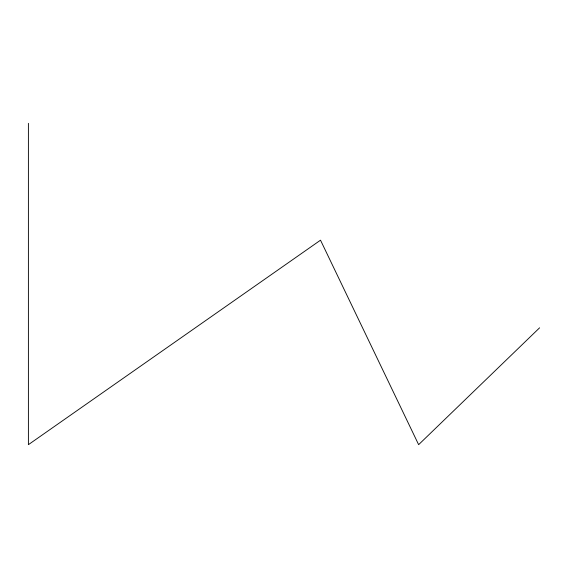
<?xml version="1.0" encoding="UTF-8"?>
<svg xmlns="http://www.w3.org/2000/svg" width="568" height="568" viewBox="0 0 568 568"><rect width="100%" height="100%" fill="white"/><g stroke="black" fill="none" stroke-linecap="round" stroke-linejoin="round"><path stroke-width="0.85" d="M539.6 327.814L418.637 444.666L320.515 240.186L28.4 444.666L28.4 123.334"/></g></svg>
